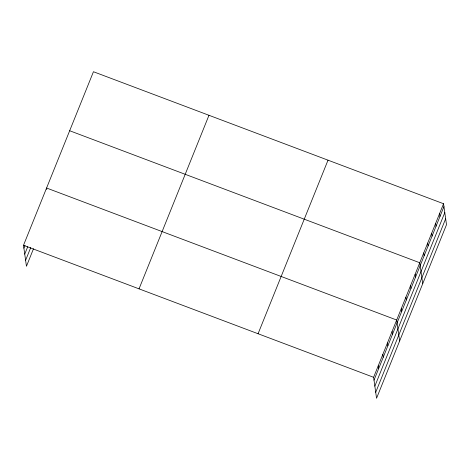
<?xml version="1.0" encoding="UTF-8"?>
<svg xmlns="http://www.w3.org/2000/svg" width="470" height="470" viewBox="0 0 470 470"><rect width="100%" height="100%" fill="white"/><g stroke="black" fill="none" stroke-linecap="round" stroke-linejoin="round"><path stroke-width="0.7" d="M33.505 248.742L26.449 266.261L23.5 245.293L93.448 71.728L443.551 203.739L446.5 224.707L376.552 398.272L373.609 377.304L443.551 203.739M23.905 248.166L24.992 245.469M24.745 254.135L27.73 246.726M25.609 260.292L30.767 247.484M139.038 288.856L208.98 115.291M258.071 333.741L328.019 160.176M374.008 380.177L443.956 206.612M374.849 386.152L444.796 212.581M375.712 392.303L445.66 218.738M69.666 130.736L419.769 262.754L422.718 283.721M23.5 245.293L373.609 377.304M439.591 213.574L439.99 216.447M435.625 223.409L436.031 226.282M431.66 233.243L432.065 236.116M427.7 243.084L428.099 245.951M423.734 252.919L424.14 255.786M415.157 274.21L415.556 277.077M410.539 285.66L410.945 288.533M405.921 297.116L406.327 299.989M401.304 308.573L401.709 311.446M399.635 340.997L396.692 320.029L46.583 188.018L46.783 189.451M392.074 331.485L392.474 334.358M387.456 342.941L387.862 345.814M382.839 354.398L383.244 357.265M378.221 365.848L378.626 368.721"/></g></svg>
